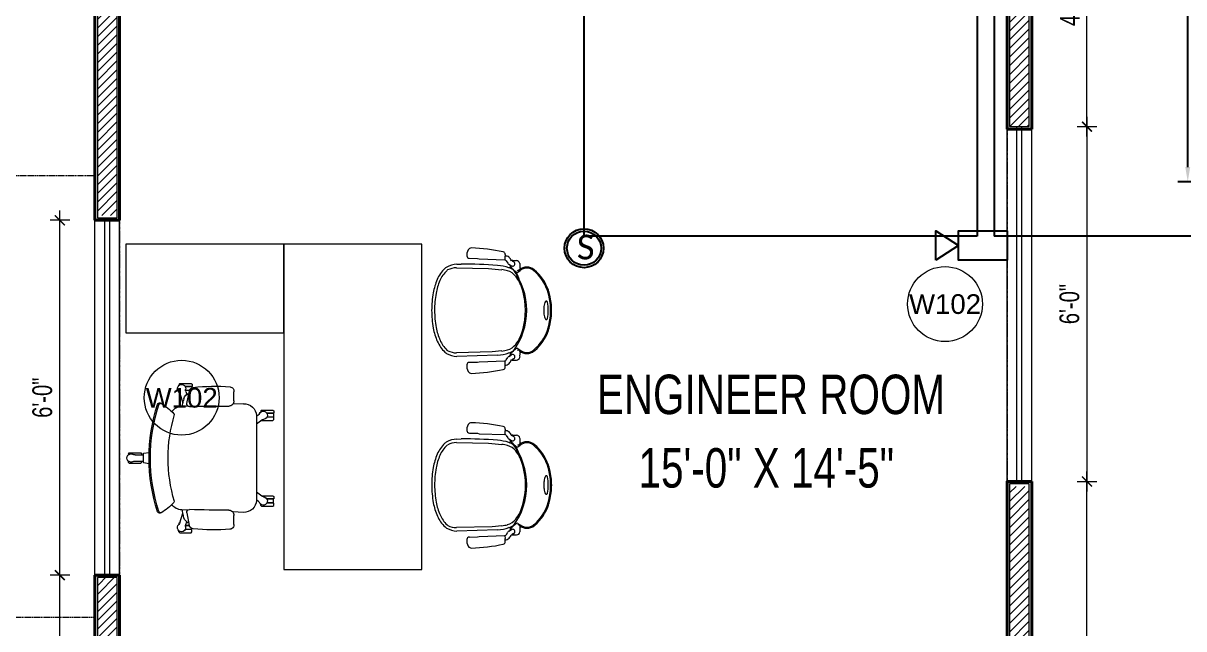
# Model space of a CAD drawing. Header units: inches. Extents: x 735 to 7643, y 526 to 1733.
# Drawn here: x 2864.9 to 3100.3, y 1018.2 to 1141.1 of the extents above; entities that cross this region are included whole.
import ezdxf
from ezdxf.enums import TextEntityAlignment as Align

# ---------------------------------------------------------------- set-up
doc = ezdxf.new("R2010")
doc.units = ezdxf.units.IN
doc.header["$MEASUREMENT"] = 0
doc.linetypes.add('DASH', pattern=[0.35, 0.25, -0.1])
doc.linetypes.add('PHANTOMX2', pattern=[5, 2.5, -0.5, 0.5, -0.5, 0.5, -0.5])
for name, color, linetype, lineweight in [('Dimension', 22, 'Continuous', 13), ('Door & Window Dim', 5, 'Continuous', 15), ('Glass', 5, 'Continuous', 9), ('grid', 9, 'Continuous', 13), ('HACTH', 8, 'Continuous', 9), ('I-DOOR-IDEN-N', 7, 'Continuous', 15), ('ID-FURN', 7, 'Continuous', 15), ('Plaster Line', 5, 'Continuous', 15), ('Sunshed', 5, 'Continuous', 15), ('wall 05', 3, 'Continuous', 40), ('WINDOW', 140, 'Continuous', 9)]:
    doc.layers.add(name, color=color, linetype=linetype, lineweight=lineweight)
for name, color, linetype in [('FREE-TEXT', 7, 'Continuous'), ('horn & strobe', 1, 'Continuous'), ('smoke detector', 1, 'Continuous'), ('Text', 7, 'Continuous'), ('zone wiring', 5, 'Continuous')]:
    doc.layers.add(name, color=color, linetype=linetype)
doc.styles.add('Arial', font='arial.ttf')
doc.styles.get("Standard").update_dxf_attribs({"font": 'isocp3.shx'})
doc.styles.add('Swiss721', font='swisscl.ttf')
doc.dimstyles.new('DIM08', dxfattribs={"dimtxt": 8, "dimasz": 4, "dimexe": 4, "dimexo": 0, "dimgap": 3, "dimtad": 1, "dimdec": 1, "dimzin": 3, "dimdsep": 46, "dimlunit": 4, "dimtxsty": 'Swiss721', "dimblk": 'ARCHTICK', "dimcen": 0, "dimdle": 4, "dimclrd": 256, "dimclre": 256, "dimclrt": 256, "dimadec": 0, "dimazin": 0, "dimtfac": 1, "dimtdec": 1, "dimtofl": 0, "dimtmove": 0, "dimatfit": 3, "dimldrblk": 'ARCHTICK', "dimfxl": 4, "dimfxlon": 1, "dimtfill": 1, "dimtolj": 1, "dimtzin": 0, "dimlwd": 9, "dimlwe": 9, "dimarcsym": 0})
doc.dimstyles.get("Standard").update_dxf_attribs({"dimtxt": 2, "dimasz": 3, "dimexe": 2, "dimexo": 2, "dimgap": 1, "dimtad": 0, "dimtih": 1, "dimtoh": 1, "dimdec": 1, "dimzin": 0, "dimdsep": 46, "dimtxsty": 'Standard', "dimcen": 0, "dimclrd": 256, "dimclre": 256, "dimclrt": 256, "dimadec": 1, "dimazin": 0, "dimtfac": 1, "dimtdec": 1, "dimtofl": 0, "dimtmove": 0, "dimatfit": 3, "dimfxl": 1, "dimtolj": 1, "dimtzin": 0, "dimlwd": -1, "dimlwe": -1, "dimarcsym": 0})

# ---------------------------------------------------------------- blocks, each defined once
blk = doc.blocks.new('_ArchTick')
at = {"color": 0, "linetype": 'ByBlock', "const_width": 0.15}
blk.add_lwpolyline([(-0.5, -0.5), (0.5, 0.5)], dxfattribs=at)
blk = doc.blocks.new('*D392')
at = {"layer": 'Defpoints', "color": 0, "transparency": 16777216}
for p in [(2872.37, 1029.08), (2879.48, 1029.08), (2879.48, 986.08)]:
    blk.add_point(p, dxfattribs=at)
at = {"layer": 'Dimension', "lineweight": 9, "transparency": 16777216}
for p, q in [((2872.37, 984.08), (2872.37, 1031.08)), ((2874.37, 1029.08), (2870.37, 1029.08)), ((2874.37, 986.08), (2870.37, 986.08))]:
    blk.add_line(p, q, dxfattribs=at)
at = {"layer": 'Dimension', "lineweight": 9, "transparency": 16777216, "xscale": 2, "yscale": 2, "zscale": 2}
for p, rotation in [((2872.37, 1029.08), 90), ((2872.37, 986.08), 270)]:
    blk.add_blockref('_ArchTick', p, dxfattribs=dict(at, rotation=rotation))
at = {"layer": 'Dimension', "transparency": 16777216, "insert": (2868.82, 1007.58), "char_height": 4, "attachment_point": 5, "rotation": 90, "style": 'Swiss721', "bg_fill": 3, "box_fill_scale": 1.25, "bg_fill_color": 256, "bg_fill_true_color": 13158600, "bg_fill_transparency": 0}
blk.add_mtext('\\A1;3\'-7"', dxfattribs=at)
blk = doc.blocks.new('*D393')
at = {"layer": 'Defpoints', "color": 0, "transparency": 16777216}
for p in [(2872.37, 1101.08), (2879.48, 1101.08), (2879.48, 1029.08)]:
    blk.add_point(p, dxfattribs=at)
at = {"layer": 'Door & Window Dim', "lineweight": 9, "transparency": 16777216}
for p, q in [((2872.37, 1027.08), (2872.37, 1103.08)), ((2874.37, 1101.08), (2870.37, 1101.08)), ((2874.37, 1029.08), (2870.37, 1029.08))]:
    blk.add_line(p, q, dxfattribs=at)
at = {"layer": 'Door & Window Dim', "lineweight": 9, "transparency": 16777216, "xscale": 2, "yscale": 2, "zscale": 2}
for p, rotation in [((2872.37, 1101.08), 90), ((2872.37, 1029.08), 270)]:
    blk.add_blockref('_ArchTick', p, dxfattribs=dict(at, rotation=rotation))
at = {"layer": 'Door & Window Dim', "transparency": 16777216, "insert": (2868.82, 1065.08), "char_height": 4, "attachment_point": 5, "rotation": 90, "style": 'Swiss721', "bg_fill": 3, "box_fill_scale": 1.25, "bg_fill_color": 256, "bg_fill_true_color": 13158600, "bg_fill_transparency": 0}
blk.add_mtext('\\A1;6\'-0"', dxfattribs=at)
blk = doc.blocks.new('*D397')
at = {"layer": 'Defpoints', "color": 0, "transparency": 16777216}
for p in [(3069.48, 1120.08), (3069.48, 1048.08), (3080.68, 1048.08)]:
    blk.add_point(p, dxfattribs=at)
at = {"layer": 'Door & Window Dim', "lineweight": 9, "transparency": 16777216}
for p, q in [((3080.68, 1122.08), (3080.68, 1046.08)), ((3078.68, 1120.08), (3082.68, 1120.08)), ((3078.68, 1048.08), (3082.68, 1048.08))]:
    blk.add_line(p, q, dxfattribs=at)
at = {"layer": 'Door & Window Dim', "lineweight": 9, "transparency": 16777216, "xscale": 2, "yscale": 2, "zscale": 2}
for p, rotation in [((3080.68, 1120.08), 90), ((3080.68, 1048.08), 270)]:
    blk.add_blockref('_ArchTick', p, dxfattribs=dict(at, rotation=rotation))
at = {"layer": 'Door & Window Dim', "transparency": 16777216, "insert": (3077.13, 1084.08), "char_height": 4, "attachment_point": 5, "rotation": 90, "style": 'Swiss721', "bg_fill": 3, "box_fill_scale": 1.25, "bg_fill_color": 256, "bg_fill_true_color": 13158600, "bg_fill_transparency": 0}
blk.add_mtext('\\A1;6\'-0"', dxfattribs=at)
blk = doc.blocks.new('ch-1')
at = {"layer": 'ID-FURN', "color": 252, "lineweight": 13}
for p, q in [((300.3, 344.5), (296.8, 340.7)), ((296.8, 340.7), (296.8, 331)), ((296.8, 331), (297.8, 330)), ((297.8, 330), (328.3, 330)), ((297.8, 329), (297.8, 324.4)), ((297.8, 329), (327.8, 329)), ((353.2, 344.5), (300.3, 344.5)), ((356.8, 340.7), (353.2, 344.5)), ((356.8, 340.7), (356.8, 336.1)), ((308.6, 312.4), (326.6, 312.4)), ((308.9, 311.3), (326.5, 311.3)), ((322.2, 296.8), (316, 296.8)), ((325.7, 307.1), (321.2, 293.8)), ((352.6, 298.3), (338.8, 254.6)), ((353.2, 296.8), (352.1, 296.8)), ((356.8, 300.6), (353.2, 296.8)), ((356.8, 300.6), (356.8, 305.2)), ((-76.1, 221.9), (-79.7, 218.1)), ((-79.7, 218.1), (-79.7, 208.4)), ((-23.3, 221.9), (-76.1, 221.9)), ((-19.7, 218.1), (-23.3, 221.9)), ((-19.7, 218.1), (-19.7, 213)), ((-79.7, 208.4), (-78.7, 207.4)), ((-79.7, 187.7), (-78.7, 188.7)), ((-79.7, 178), (-79.7, 187.7)), ((-76.1, 174.2), (-79.7, 178)), ((-78.7, 207.4), (-48.2, 207.4)), ((-78.7, 206.3), (-78.7, 189.7)), ((-78.7, 206.3), (-48.7, 206.3)), ((-78.7, 189.7), (-48.7, 189.7)), ((-78.7, 188.7), (-48.2, 188.7)), ((-22.8, 174.2), (-76.1, 174.2)), ((-24.5, 175.5), (0, 157.3)), ((559, 14.7), (520.5, 15)), ((533.3, 24.3), (529.8, 20.5)), ((529.8, 20.5), (529.8, 14.9)), ((586.2, 24.3), (533.3, 24.3)), ((589.8, 20.5), (586.2, 24.3)), ((589.8, 20.5), (589.8, 16)), ((559, -13.7), (520.5, -14)), ((529.8, -19.6), (529.8, -13.9)), ((533.3, -23.4), (529.8, -19.6)), ((586.2, -23.4), (533.3, -23.4)), ((589.8, -19.6), (586.2, -23.4)), ((589.8, -19.6), (589.8, -15)), ((-24.5, -175), (0, -156.8)), ((-76.1, -173.7), (-79.7, -177.5)), ((-79.7, -177.5), (-79.7, -187.2)), ((-79.7, -187.2), (-78.7, -188.2)), ((-79.7, -207.9), (-78.7, -206.9)), ((-79.7, -217.6), (-79.7, -207.9)), ((-78.7, -188.2), (-48.2, -188.2)), ((-78.7, -189.2), (-48.7, -189.2)), ((-78.7, -205.8), (-78.7, -189.2)), ((-78.7, -205.8), (-48.7, -205.8)), ((-78.7, -206.9), (-48.2, -206.9)), ((-22.8, -173.7), (-76.1, -173.7)), ((-19.7, -217.6), (-19.7, -212.6)), ((-7.9, -197.9), (0, -192.2)), ((-76.1, -221.4), (-79.7, -217.6)), ((-23.3, -221.4), (-76.1, -221.4)), ((-19.7, -217.6), (-23.3, -221.4)), ((352.6, -297.8), (338.8, -254.1)), ((308.6, -311.9), (326.6, -311.9)), ((308.9, -310.8), (326.5, -310.8)), ((322.2, -296.3), (316, -296.3)), ((325.7, -306.6), (321.2, -293.4)), ((353.2, -296.3), (352.1, -296.3)), ((356.8, -300.1), (353.2, -296.3)), ((356.8, -300.1), (356.8, -304.7)), ((296.8, -330.5), (297.8, -329.5)), ((296.8, -340.2), (296.8, -330.5)), ((300.3, -344), (296.8, -340.2)), ((297.8, -328.5), (297.8, -323.9)), ((297.8, -328.5), (327.8, -328.5)), ((297.8, -329.5), (328.3, -329.5)), ((353.2, -344), (300.3, -344)), ((356.8, -340.2), (353.2, -344)), ((356.8, -340.2), (356.8, -335.7))]:
    blk.add_line(p, q, dxfattribs=at)
at = {"layer": 'ID-FURN', "color": 252}
for p, q in [((103.8, 264.3), (103.4, 306.4)), ((334.1, 275.2), (336.4, 265.8)), ((59.4, 250.7), (108.5, 248.6)), ((315.6, 239.8), (344.3, 238.6)), ((-7.9, 198.4), (0, 192.7)), ((0, 195.9), (0, -195.9)), ((59.4, -250.2), (108.5, -248.1)), ((103.4, -305.9), (103.8, -263.8)), ((315.6, -239.4), (344.3, -238.1)), ((334.1, -274.7), (336.4, -265.3))]:
    blk.add_line(p, q, dxfattribs=at)
for points in [[(320.9, 252), (309.1, 310.4)], [(320.9, -251.5), (309.1, -309.9)]]:
    blk.add_lwpolyline(points, dxfattribs=at)
at = {"layer": 'ID-FURN', "color": 252, "lineweight": 13}
blk.add_lwpolyline([(494.6, -25.6), (520.5, -21.8), (520.5, 22.3), (494.6, 26.1)], dxfattribs=at)
at = {"layer": 'ID-FURN', "color": 252}
for centre, radius, start, end in [((123.4, 308.5), 20.1, 95.0446, 186.0128), ((193.8, -510.8), 842.5, 83.3556, 94.9128), ((290, 306.5), 19.6, 11.3923, 86.0755), ((303.1, 267.6), 31.9, 13.7582, 74.5871), ((57, 193.7), 57, 87.5809, 177.8265), ((125.9, 262.4), 22.2, 175.0498, 270.9397), ((147, -5274.9), 5515.2, 88.3219, 90.2152), ((309, 250), 12.1, 267.6468, 9.6188), ((109.5, 210.3), 233.5, 7.127, 13.7582), ((341.6, 178.9), 59.8, 36.272, 87.3972), ((596.7, 1.2), 296.9, 122.0525, 136.7624), ((445.4, 243.8), 11.1, 21.1039, 124.6268), ((439.4, 241.8), 11.1, 21.1039, 91.3806), ((-305.9, 0.2), 794.5, 341.9963, 18.0037), ((-305.9, 0.2), 800.8, 341.9963, 18.0037), ((391.5, 194.2), 15.3, 136.9683, 155.6038), ((-286, 0.2), 693.1, 343.2048, 16.7952), ((57, -193.2), 57, 182.1735, 272.4191), ((391.5, -193.7), 15.3, 204.3962, 223.0317), ((596.7, -0.8), 296.9, 223.2376, 237.9475), ((125.9, -261.9), 22.2, 89.0603, 184.9502), ((147, 5275.4), 5515.2, 269.7848, 271.6781), ((309, -249.5), 12.1, 350.3812, 92.3532), ((109.5, -209.8), 233.5, 346.2418, 352.873), ((341.6, -178.9), 59.8, 272.6028, 324.0692), ((439.4, -241.3), 11.1, 268.6194, 338.8961), ((445.4, -243.3), 11.1, 235.3732, 338.8961), ((123.4, -308), 20.1, 173.9872, 264.9554), ((290, -306), 19.6, 273.9245, 348.6077), ((303.1, -267.1), 31.9, 285.413, 346.2418), ((193.8, 511.3), 842.5, 265.0872, 276.6444)]:
    blk.add_arc(centre, radius, start, end, dxfattribs=at)
at = {"layer": 'ID-FURN', "color": 252, "lineweight": 13}
for centre, radius, start, end in [((345, 320.7), 19.1, 310.5325, 193.4675), ((306.6, 313.2), 20, 342.2096, 8.7154), ((371.6, 292), 20, 135.2846, 161.7905), ((-31.5, 198), 19.1, 22.5325, 265.4675), ((-36.3, 159.2), 20, 54.2096, 80.7154), ((3.9, 214.5), 20, 207.2846, 233.7904), ((559, 34.7), 20, 270.2096, 296.7154), ((577.9, 0.5), 19.1, 238.5325, 121.4675), ((559, -33.7), 20, 63.2846, 89.7905), ((-31.5, -197.5), 19.1, 94.5325, 337.4675), ((-36.3, -158.7), 20, 279.2846, 305.7904), ((3.9, -214), 20, 126.2096, 152.7154), ((306.6, -312.7), 20, 351.2846, 17.7904), ((345, -320.2), 19.1, 166.5325, 49.4675), ((371.6, -291.5), 20, 198.2096, 224.7154)]:
    blk.add_arc(centre, radius, start, end, dxfattribs=at)
blk = doc.blocks.new("VISITOR'S CHAIR")
at = {"layer": 'ID-FURN'}
for p, q in [((-252.9, 410.4), (-252.9, 430.1)), ((-246, 415.4), (-252.2, 404.9)), ((-238.2, 446.3), (-237.2, 446.4)), ((-209.3, 412.3), (-220.1, 402)), ((-194.5, 429.2), (-209.3, 412.3)), ((-206.3, 445.5), (-200.5, 437.8)), ((-200.5, 437.8), (-204.1, 436)), ((-194.5, 436.8), (-202.2, 448.9)), ((-159.3, 443.5), (-195.6, 428)), ((194, 436.8), (201.7, 448.9)), ((194, 429.2), (208.8, 412.3)), ((205.7, 445.5), (199.9, 437.8)), ((199.9, 437.8), (203.6, 436)), ((208.8, 412.3), (219.5, 402)), ((245.5, 415.4), (251.7, 404.9)), ((252.4, 410.4), (252.4, 430.1)), ((-283.6, 372.6), (-275.2, 372.4)), ((-260.9, 241.4), (-256.5, 371.2)), ((-251, 378.4), (-240.1, 385.8)), ((-233.9, 391.5), (-226.3, 404.1)), ((-220.1, 402), (-216.3, 391.6)), ((-212.8, 288.2), (-206.4, 356.1)), ((206, 355.1), (211.1, 306.6)), ((219.5, 402), (215.7, 391.6)), ((233.4, 391.5), (225.8, 404.1)), ((250.5, 378.4), (239.5, 385.8)), ((260.4, 241.4), (255.9, 371.2)), ((286.6, 372.6), (278.2, 372.4)), ((211.1, 306.6), (215.2, 125.7)), ((226.9, 334), (233.3, 127.6)), ((-262.6, 231.9), (-260.9, 241.4)), ((-215.8, 125.5), (-212.8, 288.2)), ((262, 231.9), (260.4, 241.4)), ((-264.1, 191.1), (-262.6, 231.9)), ((263.5, 191.1), (262, 231.9)), ((-233.8, 127.6), (-234.4, 150.3))]:
    blk.add_line(p, q, dxfattribs=at)
for centre, major_axis, ratio, start_param, end_param in [((-30.7, 376.8), (160.1, 160.1), 1, 1.106098, 1.669765), ((-25.5, 384.4), (156.3, 156.3), 1, 1.024131, 1.139863), ((-25.5, 384.4), (-152.5, 152.5), 1, -0.546665, -0.430933), ((0, 279.6), (232.5, 232.5), 1, 0.786111, 1.024131), ((0, 279.6), (-228.8, 228.8), 1, -0.784686, -0.546665), ((-0.3, 358.6), (-164.3, 164.3), 1, -0.967168, -0.603629), ((-0.5, 279.6), (232.5, 232.5), 1, 0.546665, 0.784686), ((-0.5, 279.6), (-228.8, 228.8), 1, -1.024131, -0.786111), ((25, 384.4), (-152.5, 152.5), 1, -1.139863, -1.024131), ((25, 384.4), (-156.3, 156.3), 1, -1.139863, -1.024131), ((27.8, 374.8), (-162.3, 162.3), 1, 4.626582, 5.170366), ((-30.7, 376.8), (156.4, 156.4), 1, 1.106098, 1.669765), ((-42.1, 581.5), (-3.34, 3.34), 1, -0.185935, 0.785398), ((-42.1, 581.5), (3.34, 3.34), 1, 2.356194, 3.327527), ((-22.4, 552.7), (28, 28), 1, 1.306571, 1.384862), ((-22.4, 610.3), (-28, 28), 1, 1.756731, 2.080357), ((-9.1, 657.2), (-62.5, 62.5), 1, 2.080357, 2.239483), ((-0.3, 732.5), (-116.1, 116.1), 1, 2.239483, 2.356194), ((-0.3, 732.5), (-116.1, 116.1), 1, 2.356194, 2.472906), ((8.6, 657.2), (62.5, 62.5), 1, 4.043702, 4.202828), ((21.8, 610.3), (28, 28), 1, 4.202828, 4.526454), ((21.8, 552.7), (-28, 28), 1, -1.384862, -1.299686), ((41.5, 581.5), (3.34, 3.34), 1, 5.497787, 6.46912), ((41.5, 581.5), (-3.34, 3.34), 1, 2.955658, 3.926991), ((27.8, 374.8), (158.5, 158.5), 1, 6.197379, 6.741162), ((-162.3, 482.7), (40.7, 40.7), 1, 1.641382, 2.3562), ((-162.3, 482.7), (40.7, 40.7), 1, 2.3562, 3.058022), ((-162.3, 482.7), (-37, 37), 1, 0.070585, 0.785404), ((-162.3, 482.7), (37, 37), 1, 2.3562, 3.058022), ((3.5, 124), (253.6, 253.6), 1, 0.795932, 1.416989), ((-0.3, 117.9), (253.1, 253.1), 1, 0.505105, 1.065692), ((-2.1, 130.4), (-249.1, 249.1), 1, -1.424708, -0.790588), ((85, 416), (108.9, 108.9), 1, 6.212612, 6.231759), ((161.7, 482.7), (37, 37), 1, 5.497793, 6.212612), ((161.7, 482.7), (-37, 37), 1, 3.225371, 3.926997), ((85, 416), (112.6, 112.6), 1, 6.212612, 6.231759), ((161.7, 482.7), (-40.7, 40.7), 1, 3.926985, 4.641803), ((161.7, 482.7), (40.7, 40.7), 1, 4.795959, 5.497781), ((-236.4, 429.9), (11.7, 11.7), 1, 0.895345, 2.346242), ((-236.3, 410.5), (-8.33, 8.33), 1, 3.308932, 6.927895), ((-232, 599.7), (-108.4, 108.4), 1, 2.322741, 2.51101), ((-117.7, 355.6), (-74.2, 74.2), 1, 0.158797, 0.434217), ((-122.3, 361.1), (-58.3, 58.3), 1, -0.121154, 0.49051), ((-199.3, 433), (4.34, 4.34), 1, 4.766338, 6.168083), ((-51.2, 268.5), (140.9, 140.9), 1, 1.029343, 1.444292), ((50.6, 268.5), (140.9, 140.9), 1, 0.126504, 0.541453), ((121.8, 361.1), (-58.3, 58.3), 1, 4.221879, 4.833543), ((198.8, 433), (4.34, 4.34), 1, 1.685898, 3.087644), ((117.2, 355.6), (74.2, 74.2), 1, 5.848968, 6.124388), ((232.9, 610.8), (116.4, 116.4), 1, 3.774404, 3.956147), ((235.8, 410.5), (8.33, 8.33), 1, 5.638476, 9.257439), ((235.9, 429.9), (-11.7, 11.7), 1, 3.936943, 5.38784), ((602.9, 170), (-650.5, 650.5), 1, 0.573881, 0.750879), ((-284.6, 360.2), (-8.76, 8.76), 1, -0.863376, 0.564498), ((-245.5, 374), (-29, 9), 0.940619, -0.371164, 0.371164), ((-268.2, 332.2), (2.3, 41.2), 0.843481, -0.27588, 0.27588), ((-207.6, 326.1), (-64, 64), 1, -0.27183, -0.033972), ((-243.2, 366.7), (9.99, 9.99), 1, 1.377732, 2.024937), ((-236.6, 411), (11.5, 11.5), 1, 2.359032, 2.700427), ((-248.6, 401.1), (12.4, 12.4), 1, 4.437336, 4.934607), ((-237.4, 417.6), (-16.4, 16.4), 1, 2.597956, 3.176359), ((17, 316.6), (173.3, 173.3), 1, 2.044581, 2.285039), ((45.2, 326.1), (-179.2, 179.2), 1, 0.550308, 0.670712), ((-45.7, 326.1), (-179.2, 179.2), 1, 4.041677, 4.162081), ((-17.5, 316.6), (173.3, 173.3), 1, 5.568943, 5.8094), ((236.9, 417.6), (-16.4, 16.4), 1, 1.53603, 2.114433), ((248.1, 401.1), (-12.4, 12.4), 1, 1.348578, 1.845849), ((242.6, 366.7), (9.99, 9.99), 1, 5.829045, 6.47625), ((236.1, 411), (-11.5, 11.5), 1, 3.582758, 3.924153), ((207.1, 326.1), (64, 64), 1, 0.033972, 0.27183), ((269.1, 332.1), (-29.2, 29.2), 1, -1.014167, -0.462408), ((248.3, 369.9), (21.5, 21.5), 1, 5.582202, 6.32453), ((287.6, 360.2), (8.76, 8.76), 1, 5.718688, 7.146561), ((-599.9, 170), (-650.5, 650.5), 1, 3.96151, 4.138508), ((1965.9, 158.7), (1555.9, 1555.9), 1, 2.276461, 2.36002), ((-297.3, 201.7), (13.6, 13.6), 1, 2.322194, 3.388756), ((-280.7, 229.2), (36.4, 36.4), 1, 3.399296, 4.068112), ((-276.9, 191.2), (-9.06, 9.06), 1, 2.406079, 3.903189), ((276.4, 191.2), (-9.06, 9.06), 1, 0.8092, 2.30631), ((283.7, 229.2), (-36.4, 36.4), 1, 2.215073, 2.88389), ((300.2, 201.7), (-13.6, 13.6), 1, 2.89443, 3.960991), ((-110, 135.1), (87.7, 87.7), 1, 2.416541, 2.868914), ((-119, 125.5), (68.4, 68.4), 1, 2.356783, 2.833835), ((118.4, 125.7), (68.4, 68.4), 1, 5.032166, 5.498375), ((110.4, 135), (-87, 87), 1, 3.422629, 3.866448), ((-133.1, 134.8), (-73.8, 73.8), 1, 1.404983, 1.497112), ((-89.5, 183.7), (-119.9, 119.9), 1, 1.547695, 1.947381), ((-169.4, 107.4), (-31.3, 31.3), 1, 1.42524, 1.547695), ((-89.5, 183.7), (109.4, 109.4), 1, 3.118491, 3.518177), ((88.8, 184.1), (109.4, 109.4), 1, 4.339484, 4.739169), ((88.8, 184.1), (119.9, 119.9), 1, 4.339484, 4.739169), ((169, 108.1), (31.3, 31.3), 1, 4.739169, 4.873442), ((136.9, 131.9), (-69.9, 69.9), 1, 3.217039, 3.320838), ((-36, 307.2), (-215, 215), 1, 1.947381, 2.1796), ((-36, 307.2), (204.6, 204.6), 1, 3.518177, 3.750397), ((-0.9, 503.9), (-356.3, 356.3), 1, 2.1796, 2.358034), ((-0.9, 503.9), (-345.8, 345.8), 1, 2.1796, 2.358034), ((-0.9, 503.9), (345.8, 345.8), 1, 3.92883, 4.107264), ((-0.9, 503.9), (-356.3, 356.3), 1, 2.358034, 2.536468), ((34.9, 307.3), (-204.6, 204.6), 1, 2.536468, 2.768687), ((34.9, 307.3), (-215, 215), 1, 2.536468, 2.768687)]:
    blk.add_ellipse(centre, major_axis=major_axis, ratio=ratio, start_param=start_param, end_param=end_param, dxfattribs=at)
blk = doc.blocks.new('f')
at = {"layer": 'Plaster Line'}
for p, q in [((143926.45, 171473.63), (143922.45, 171473.63)), ((143922.45, 171473.63), (143922.45, 171425.13)), ((143926.45, 171425.13), (143926.45, 171473.63)), ((143922.45, 171425.13), (143926.45, 171425.13))]:
    blk.add_line(p, q, dxfattribs=at)
blk = doc.blocks.new('g')
at = {"layer": 'wall 05'}
for p, q in [((143926.95, 171474.13), (143921.95, 171474.13)), ((143921.95, 171474.13), (143921.95, 171424.63)), ((143926.95, 171424.63), (143926.95, 171474.13)), ((143921.95, 171424.63), (143926.95, 171424.63))]:
    blk.add_line(p, q, dxfattribs=at)
blk = doc.blocks.new('*D184')
at = {"layer": 'Defpoints', "color": 0, "transparency": 16777216}
for p in [(3069.48, 1169.08), (3080.68, 1169.08), (3069.48, 1120.08)]:
    blk.add_point(p, dxfattribs=at)
at = {"layer": 'Dimension', "lineweight": 9, "transparency": 16777216}
for p, q in [((3080.68, 1118.08), (3080.68, 1171.08)), ((3078.68, 1169.08), (3082.68, 1169.08)), ((3078.68, 1120.08), (3082.68, 1120.08))]:
    blk.add_line(p, q, dxfattribs=at)
at = {"layer": 'Dimension', "lineweight": 9, "transparency": 16777216, "xscale": 2, "yscale": 2, "zscale": 2}
for p, rotation in [((3080.68, 1169.08), 90), ((3080.68, 1120.08), 270)]:
    blk.add_blockref('_ArchTick', p, dxfattribs=dict(at, rotation=rotation))
at = {"layer": 'Dimension', "transparency": 16777216, "insert": (3077.18, 1144.58), "char_height": 4, "attachment_point": 5, "rotation": 90, "style": 'Swiss721', "bg_fill": 3, "box_fill_scale": 1.25, "bg_fill_color": 256, "bg_fill_true_color": 13158600, "bg_fill_transparency": 0}
blk.add_mtext('\\A1;4\'-1"', dxfattribs=at)
blk = doc.blocks.new('*D185')
at = {"layer": 'Defpoints', "color": 0, "transparency": 16777216}
for p in [(3069.48, 1048.08), (3080.68, 1048.08), (3069.48, 988.08)]:
    blk.add_point(p, dxfattribs=at)
at = {"layer": 'Dimension', "lineweight": 9, "transparency": 16777216}
for p, q in [((3080.68, 986.08), (3080.68, 1050.08)), ((3078.68, 1048.08), (3082.68, 1048.08)), ((3078.68, 988.08), (3082.68, 988.08))]:
    blk.add_line(p, q, dxfattribs=at)
at = {"layer": 'Dimension', "lineweight": 9, "transparency": 16777216, "xscale": 2, "yscale": 2, "zscale": 2}
for p, rotation in [((3080.68, 1048.08), 90), ((3080.68, 988.08), 270)]:
    blk.add_blockref('_ArchTick', p, dxfattribs=dict(at, rotation=rotation))
at = {"layer": 'Dimension', "transparency": 16777216, "insert": (3077.13, 1012.08), "char_height": 4, "attachment_point": 5, "rotation": 90, "style": 'Swiss721', "bg_fill": 3, "box_fill_scale": 1.25, "bg_fill_color": 256, "bg_fill_true_color": 13158600, "bg_fill_transparency": 0}
blk.add_mtext('\\A1;5\'-0"', dxfattribs=at)
blk = doc.blocks.new('wall&door')
at = {"color": 0, "linetype": 'ByBlock', "lineweight": -2}
blk.add_circle((0, 0), 3.039, dxfattribs=at)
at = {"color": 0, "linetype": 'ByBlock', "lineweight": -2, "ltscale": 25.4, "style": 'Arial'}
blk.add_attdef('PT1', text='', height=1.6, dxfattribs=at).set_placement((0, 0), align=Align.MIDDLE_CENTER)
blk = doc.blocks.new('smoke detector')
at = {"layer": 'smoke detector'}
for radius in [3.95, 3.45]:
    blk.add_circle((331.62, 4109.64), radius, dxfattribs=at)
at = {"layer": 'smoke detector', "insert": (330.17, 4112.38), "char_height": 5, "attachment_point": 1}
blk.add_mtext_dynamic_manual_height_columns('{\\fCalibri|b0|i0|c0|p34;S}', width=5, gutter_width=1, heights=[0], dxfattribs=at)
blk = doc.blocks.new('horn with strobe')
at = {"layer": 'horn & strobe', "color": 1}
for points in [[(-391.02, 4158.6), (-381.13, 4158.6), (-381.13, 4152.71), (-391.02, 4152.71)], [(-376.59, 4158.6), (-376.59, 4152.71), (-381.13, 4155.65)]]:
    blk.add_lwpolyline(points, close=True, dxfattribs=at)
blk = doc.blocks.new('*D508')
at = {"layer": 'Defpoints', "color": 0, "transparency": 16777216}
for p in [(3185.73, 1422.08), (3101.11, 1108.88), (3185.73, 1108.88)]:
    blk.add_point(p, dxfattribs=at)
at = {"layer": 'FREE-TEXT', "transparency": 16777216}
for p, q in [((3183.73, 1422.08), (3099.11, 1422.08)), ((3101.11, 1419.08), (3101.11, 1287.86)), ((3101.11, 1111.88), (3101.11, 1243.1)), ((3183.73, 1108.88), (3099.11, 1108.88))]:
    blk.add_line(p, q, dxfattribs=at)
for points in [[(3100.61, 1419.08), (3101.61, 1419.08), (3101.11, 1422.08)], [(3100.61, 1111.88), (3101.61, 1111.88), (3101.11, 1108.88)]]:
    blk.add_solid(points, dxfattribs=at)
at = {"layer": 'FREE-TEXT', "transparency": 16777216, "insert": (3101.11, 1265.48), "char_height": 10, "attachment_point": 5, "rotation": 90}
blk.add_mtext('\\A1;26\'-1.2"', dxfattribs=at)

msp = doc.modelspace()

# ---------------------------------------------------------------- linework, layer by layer
at = {"layer": 'Glass', "ltscale": 10}
for points in [[(3066.48, 1048.08), (3066.48, 1120.08)], [(3067.48, 1048.08), (3067.48, 1120.08)], [(2881.48, 1029.08), (2881.48, 1101.08)], [(2882.48, 1029.08), (2882.48, 1101.08)]]:
    msp.add_lwpolyline(points, dxfattribs=at)
at = {"layer": 'grid', "linetype": 'PHANTOMX2', "ltscale": 0.2}
for p, q in [((2884.48, 1488.84), (2884.48, 957.61)), ((3064.48, 1488.84), (3064.48, 957.61))]:
    msp.add_line(p, q, dxfattribs=at)
at = {"layer": 'ID-FURN'}
for points in [[(2917.76, 1078.24), (2917.76, 1096.24), (2885.76, 1096.24), (2885.76, 1078.24)], [(2945.76, 1030.24), (2945.76, 1096.24), (2917.76, 1096.24), (2917.76, 1030.24)]]:
    msp.add_lwpolyline(points, close=True, dxfattribs=at)
at = {"layer": 'Plaster Line'}
for p, q in [((2883.98, 1101.58), (2883.98, 1174.58)), ((2883.98, 986.58), (2883.98, 1028.58))]:
    msp.add_line(p, q, dxfattribs=at)
at = {"layer": 'wall 05'}
for p, q in [((2884.48, 1101.08), (2884.48, 1175.08)), ((2884.48, 986.08), (2884.48, 1029.08))]:
    msp.add_line(p, q, dxfattribs=at)
at = {"layer": 'WINDOW', "linetype": 'Continuous', "ltscale": 10}
for points in [[(3064.48, 1048.08), (3064.48, 1120.08)], [(3069.48, 1048.08), (3069.48, 1120.08)], [(2879.48, 1029.08), (2879.48, 1101.08)], [(2884.48, 1029.08), (2884.48, 1101.08)]]:
    msp.add_lwpolyline(points, dxfattribs=at)
at = {"layer": 'zone wiring', "color": 30}
for p, q in [((3058.38, 1161.9), (3058.38, 1097.84)), ((3061.84, 1161.9), (3061.84, 1097.84)), ((2978.68, 1097.84), (2978.68, 1151.16)), ((3058.38, 1097.84), (2978.68, 1097.84))]:
    msp.add_line(p, q, dxfattribs=at)

# ---------------------------------------------------------------- block references
at = {"layer": 'FREE-TEXT', "rotation": 180}
msp.add_blockref('horn with strobe', (2673.46, 5251.62), dxfattribs=at)
at = {"layer": 'I-DOOR-IDEN-N'}
ref = msp.add_blockref('wall&door', (3051.89, 1084.08), dxfattribs=dict(at, xscale=2.5, yscale=2.5, zscale=2.5))
ref.add_attrib('PT1', 'W102', dxfattribs={"layer": '0', "color": 7, "linetype": 'ByBlock', "lineweight": -2, "ltscale": 25.4, "height": 4, "style": 'Arial'}).set_placement((3051.89, 1084.08), align=Align.MIDDLE_CENTER)
ref = msp.add_blockref('wall&door', (2897.08, 1065.08), dxfattribs=dict(at, xscale=2.5, yscale=2.5, zscale=2.5))
ref.add_attrib('PT1', 'W102', dxfattribs={"layer": '0', "color": 7, "linetype": 'ByBlock', "lineweight": -2, "ltscale": 25.4, "height": 4, "style": 'Arial'}).set_placement((2897.08, 1065.08), align=Align.MIDDLE_CENTER)
at = {"layer": 'ID-FURN'}
for name, p, xscale, yscale, zscale, rotation in [("VISITOR'S CHAIR", (2947.77, 1082.8), 0.03999999999414845, 0.03999999999414845, 0.03999999999414845, 270.0128413727339), ('ch-1', (2912.23, 1052.82), -0.04399999999355417, 0.04400000005261973, 0.044, 359.9871586803238), ("VISITOR'S CHAIR", (2947.78, 1047.35), 0.03999999999414845, 0.03999999999414845, 0.03999999999414845, 270.0128413727339)]:
    msp.add_blockref(name, p, dxfattribs=dict(at, xscale=xscale, yscale=yscale, zscale=zscale, rotation=rotation))
at = {"layer": 'smoke detector'}
msp.add_blockref('smoke detector', (2647.05, -3014.23), dxfattribs=at)

# ---------------------------------------------------------------- texts
at = {"layer": 'Text', "style": 'Swiss721'}
msp.add_text('ENGINEER ROOM', height=8, dxfattribs=at).set_placement((3016.59, 1065.76), align=Align.MIDDLE)
at = {"layer": 'Text', "insert": (3015.64, 1054.85), "char_height": 8, "width": 62.6303, "attachment_point": 2, "style": 'Swiss721'}
msp.add_mtext('\\A1;15\'-0" X 14\'-5"', dxfattribs=at)

# ---------------------------------------------------------------- dimensions: what is measured, and where the dimension line sits
at = {"layer": 'FREE-TEXT'}
dim = msp.add_linear_dim(base=(3101.11, 1108.88), p1=(3185.73, 1422.08), p2=(3185.73, 1108.88), angle=90, dimstyle='Standard', override={"dimtxt": 10, "dimtih": 0, "dimtoh": 0, "dimlunit": 3}, dxfattribs=at)
dim.commit()
dim.dimension.update_dxf_attribs({"geometry": '*D508', "text_midpoint": (3101.11, 1265.48)})

# ---------------------------------------------------------------- next in the draw order: dimensions: what is measured, and where the dimension line sits
at = {"layer": 'Dimension'}
dim = msp.add_linear_dim(base=(2872.37, 1029.08), p1=(2879.48, 986.08), p2=(2879.48, 1029.08), angle=90, dimstyle='DIM08', override={"dimscale": 0.5, "dimarcsym": 2}, dxfattribs=at)
dim.commit()
dim.dimension.update_dxf_attribs({"geometry": '*D392', "text_midpoint": (2868.82, 1007.58)})
at = {"layer": 'Door & Window Dim'}
dim = msp.add_linear_dim(base=(3080.68, 1048.08), p1=(3069.48, 1120.08), p2=(3069.48, 1048.08), angle=90, dimstyle='DIM08', override={"dimscale": 0.5, "dimarcsym": 2}, dxfattribs=at)
dim.commit()
dim.dimension.update_dxf_attribs({"geometry": '*D397', "text_midpoint": (3080.68, 1084.08), "dimtype": 160})

# ---------------------------------------------------------------- next in the draw order: linework, layer by layer
at = {"layer": 'Plaster Line'}
msp.add_lwpolyline([(3068.98, 1047.58), (3064.98, 1047.58), (3064.98, 988.58), (3068.98, 988.58)], close=True, dxfattribs=at)
at = {"layer": 'wall 05'}
msp.add_lwpolyline([(3069.48, 1048.08), (3064.48, 1048.08), (3064.48, 988.08), (3069.48, 988.08)], close=True, dxfattribs=at)
at = {"layer": 'zone wiring', "color": 30}
msp.add_line((3374.48, 1097.84), (3061.84, 1097.84), dxfattribs=at)

# ---------------------------------------------------------------- next in the draw order: block references
at = {"layer": 'HACTH'}
for name in ['g', 'f']:
    msp.add_blockref(name, (-140857.47, -170305.05), dxfattribs=at)

# ---------------------------------------------------------------- next in the draw order: dimensions: what is measured, and where the dimension line sits
at = {"layer": 'Door & Window Dim'}
dim = msp.add_linear_dim(base=(2872.37, 1101.08), p1=(2879.48, 1029.08), p2=(2879.48, 1101.08), angle=90, dimstyle='DIM08', override={"dimscale": 0.5, "dimarcsym": 2}, dxfattribs=at)
dim.commit()
dim.dimension.update_dxf_attribs({"geometry": '*D393', "text_midpoint": (2868.82, 1065.08)})

# ---------------------------------------------------------------- next in the draw order: hatches: boundary and pattern name
at = {"layer": 'HACTH'}
h = msp.add_hatch(dxfattribs=at)
h.set_pattern_fill('ANSI31', color=256, scale=10, style=0)
h.set_pattern_definition([(45, (-407583.7018, -240993.2976), (-0.8838834765, 0.8838834765), [])])
h.paths.add_polyline_path([(2879.98, 1102.08), (2883.98, 1102.08), (2883.98, 1175.08), (2879.98, 1175.08)])
h.paths.add_polyline_path([(2879.98, 986.58), (2883.98, 986.58), (2883.98, 1029.08), (2879.98, 1029.08)])
h.paths.add_polyline_path([(2891.98, 978.58), (2891.98, 974.58), (2937.98, 974.58), (2937.98, 978.58)])
h.paths.add_polyline_path([(3010.98, 978.58), (3010.98, 974.58), (3054.98, 974.58), (3054.98, 978.58)])
h.paths.add_polyline_path([(3069.98, 978.58), (3069.98, 974.58), (3110.98, 974.58), (3110.98, 978.58)])
h.paths.add_polyline_path([(3064.98, 988.58), (3068.98, 988.58), (3068.98, 1047.08), (3064.98, 1047.08)])
h.paths.add_polyline_path([(3064.98, 1120.08), (3068.98, 1120.08), (3068.98, 1168.58), (3064.98, 1168.58)])

# ---------------------------------------------------------------- next in the draw order: linework, layer by layer
at = {"layer": 'Plaster Line'}
for p, q in [((2879.98, 1174.58), (2879.98, 1101.58)), ((2879.98, 1101.58), (2883.98, 1101.58)), ((2883.98, 1028.58), (2879.98, 1028.58)), ((2879.98, 1028.58), (2879.98, 986.58))]:
    msp.add_line(p, q, dxfattribs=at)
at = {"layer": 'Sunshed', "linetype": 'DASH'}
msp.add_lwpolyline([(2879.48, 1101.08), (2879.48, 1110.08), (2861.48, 1110.08), (2861.48, 1020.58), (2861.48, 1020.58), (2879.48, 1020.58), (2879.48, 1029.08)], dxfattribs=at)
at = {"layer": 'wall 05'}
for p, q in [((2879.48, 1175.08), (2879.48, 1101.08)), ((2879.48, 1101.08), (2884.48, 1101.08)), ((2884.48, 1029.08), (2879.48, 1029.08)), ((2879.48, 1029.08), (2879.48, 986.08))]:
    msp.add_line(p, q, dxfattribs=at)

# ---------------------------------------------------------------- next in the draw order: dimensions: what is measured, and where the dimension line sits
at = {"layer": 'Dimension'}
for base, p1, p2, picture, middle in [((3080.68, 1169.08), (3069.48, 1120.08), (3069.48, 1169.08), '*D184', (3080.68, 1144.58)), ((3080.68, 1048.08), (3069.48, 988.08), (3069.48, 1048.08), '*D185', (3080.68, 1012.08))]:
    dim = msp.add_linear_dim(base=base, p1=p1, p2=p2, angle=270, dimstyle='DIM08', override={"dimscale": 0.5, "dimarcsym": 2}, dxfattribs=at)
    dim.commit()
    dim.dimension.update_dxf_attribs({"geometry": picture, "text_midpoint": middle, "dimtype": 160})

doc.saveas('drawing.dxf')
